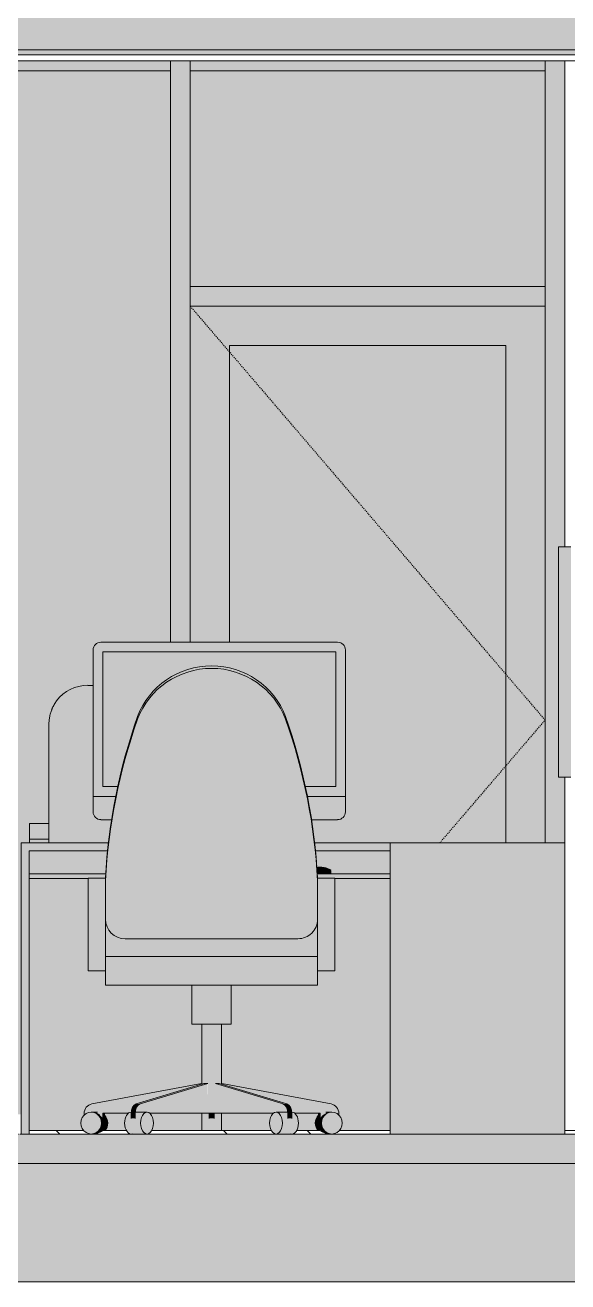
# Model space of a CAD drawing. Header units: inches. Extents: x 1718 to 6958, y -253 to 585.
# Drawn here: x 5051.3 to 5106.3, y -15 to 112.5 of the extents above; entities that cross this region are included whole.
import ezdxf

# ---------------------------------------------------------------- set-up
doc = ezdxf.new("R2010")
doc.units = ezdxf.units.IN
doc.header["$MEASUREMENT"] = 0
doc.linetypes.add('Dash 1_16_', pattern=[0.125, 0.0625, -0.0625])
doc.linetypes.add('Grid Line 1_2_', pattern=[0.875, 0.5, -0.125, 0.125, -0.125])
for name, color, linetype, lineweight in [('0-2', 250, 'Continuous', 9), ('0-4', 10, 'Continuous', 5), ('A-CLNG', 13, 'Continuous', 13), ('A-CLNG-3', 13, 'Continuous', 5), ('A-CLNG-4', 13, 'Continuous', 9), ('A-CLNG-PATT-1', 252, 'Continuous', 9), ('A-DOOR-2', 250, 'Dash 1_16_', 9), ('A-DOOR-FRAM-2', 250, 'Continuous', 9), ('A-DOOR-FRAM-8', 27, 'Continuous', 9), ('A-DOOR-GLAZ-1', 90, 'Continuous', 9), ('A-FLOR-6', 192, 'Continuous', 9), ('A-FLOR-LEVL-5', 51, 'Grid Line 1_2_', 9), ('A-FLOR-MCUT', 51, 'Continuous', 13), ('A-FLOR-PATT-1', 252, 'Continuous', 9), ('A-GLAZ-CURT-1', 90, 'Continuous', 9), ('A-GLAZ-CWMG-1', 27, 'Continuous', 9), ('A-GLAZ-CWMG-2', 250, 'Continuous', 9), ('E-FIRE-1', 253, 'Continuous', 9), ('E-FIRE-2', 250, 'Continuous', 9), ('I-FURN-1', 250, 'Continuous', 9), ('I-FURN-2', 253, 'Continuous', 9), ('I-FURN-3', 90, 'Continuous', 9), ('I-FURN-4', 27, 'Continuous', 9), ('I-FURN-5', 59, 'Continuous', 9), ('I-FURN-6', 45, 'Continuous', 9), ('I-FURN-7', 71, 'Continuous', 9), ('I-FURN-8', 137, 'Continuous', 9), ('I-FURN-9', 252, 'Continuous', 9), ('S-BEAM-2', 250, 'Continuous', 9), ('S-BEAM-4', 90, 'Continuous', 9)]:
    doc.layers.add(name, color=color, linetype=linetype, lineweight=lineweight)

# ---------------------------------------------------------------- blocks, each defined once
blk = doc.blocks.new('STOREFRONT DOOR - ALUM_ STILE W_ GLASS INSET-2189326-BUILDING ELEVATION - COURTYARD - LOOKING EAST')
at = {"layer": 'A-DOOR-FRAM-8'}
blk.add_hatch(color=256, dxfattribs=at).paths.add_polyline_path([(-3644.35, 29.53), (-3641.32, 29.53), (-3641.32, 84), (-3677.32, 84), (-3677.32, 49.9), (-3673.32, 49.9), (-3673.32, 80), (-3645.32, 80), (-3645.32, 29.53)], flags=0)
at = {"layer": 'A-DOOR-GLAZ-1'}
blk.add_hatch(color=256, dxfattribs=at).paths.add_polyline_path([(-3661.45, 29.53), (-3645.32, 29.53), (-3645.32, 80), (-3673.32, 80), (-3673.32, 49.9), (-3662.15, 49.87), (-3661.96, 49.79), (-3661.8, 49.67), (-3661.67, 49.51), (-3661.59, 49.32), (-3661.57, 48.92), (-3661.59, 32.47), (-3661.67, 32.28), (-3661.8, 32.12), (-3661.96, 32), (-3662.15, 31.92), (-3662.36, 31.89), (-3665.05, 31.89), (-3664.72, 29.57), (-3664.71, 29.53), (-3664.4, 29.53)], flags=0)
at = {"layer": 'A-DOOR-2'}
for p, q in [((-3641.32, 42), (-3677.32, 84)), ((-3652.01, 29.53), (-3641.32, 42))]:
    blk.add_line(p, q, dxfattribs=at)
at = {"layer": 'A-DOOR-FRAM-2'}
for p, q in [((-3677.32, 84), (-3677.32, 49.9)), ((-3641.32, 84), (-3677.32, 84)), ((-3641.32, 29.53), (-3641.32, 84)), ((-3673.32, 49.9), (-3673.32, 80)), ((-3673.32, 80), (-3645.32, 80)), ((-3645.32, 80), (-3645.32, 29.53))]:
    blk.add_line(p, q, dxfattribs=at)
blk = doc.blocks.new('Rectangular Mullion - 2_ x 4_ - EXTERIOR-2151383-BUILDING ELEVATION - COURTYARD - LOOKING EAST')
at = {"layer": 'A-GLAZ-CWMG-1'}
blk.add_hatch(color=256, dxfattribs=at).paths.add_polyline_path([(-3641.32, 85), (-3639.32, 85), (-3639.32, 108.87), (-3641.32, 108.87), (-3641.32, 86)], flags=0)
at = {"layer": 'A-GLAZ-CWMG-2'}
for p, q in [((-3641.32, 85), (-3641.32, 108.87)), ((-3639.32, 85), (-3639.32, 108.87))]:
    blk.add_line(p, q, dxfattribs=at)
blk = doc.blocks.new('System Panel - Glazed-2151384-BUILDING ELEVATION - COURTYARD - LOOKING EAST')
at = {"layer": 'A-GLAZ-CURT-1'}
blk.add_hatch(color=256, dxfattribs=at).paths.add_polyline_path([(-3703.35, 2), (-3694.44, 2), (-3694.44, 29.53), (-3693.61, 29.53), (-3693.61, 31.5), (-3691.64, 31.5), (-3691.61, 42.06), (-3691.45, 42.78), (-3691.21, 43.37), (-3691.04, 43.68), (-3690.86, 43.95), (-3690.23, 44.61), (-3689.47, 45.11), (-3688.61, 45.42), (-3687.71, 45.52), (-3687.16, 45.52), (-3687.13, 49.32), (-3687.05, 49.51), (-3686.93, 49.67), (-3686.76, 49.79), (-3686.57, 49.87), (-3686.17, 49.9), (-3679.32, 49.9), (-3679.32, 107.87), (-3712.12, 107.87), (-3712.12, 2)], flags=0)
blk = doc.blocks.new('Rectangular Mullion - 2_ x 4_ - EXTERIOR-1892388-BUILDING ELEVATION - COURTYARD - LOOKING EAST')
at = {"layer": 'A-GLAZ-CWMG-1'}
blk.add_hatch(color=256, dxfattribs=at).paths.add_polyline_path([(-3669.83, 107.87), (-3641.32, 107.87), (-3641.32, 108.87), (-3677.32, 108.87), (-3677.32, 107.87)], flags=0)
at = {"layer": 'A-GLAZ-CWMG-2'}
for p, q in [((-3677.32, 107.87), (-3677.32, 108.87)), ((-3641.32, 108.87), (-3641.32, 107.87)), ((-3641.32, 107.87), (-3677.32, 107.87))]:
    blk.add_line(p, q, dxfattribs=at)
blk = doc.blocks.new('Rectangular Mullion - 2_ x 4_ - EXTERIOR-1900240-BUILDING ELEVATION - COURTYARD - LOOKING EAST')
at = {"layer": 'A-GLAZ-CWMG-1'}
blk.add_hatch(color=256, dxfattribs=at).paths.add_polyline_path([(-3703.35, 107.87), (-3679.32, 107.87), (-3679.32, 108.87), (-3712.12, 108.87), (-3712.12, 107.87)], flags=0)
at = {"layer": 'A-GLAZ-CWMG-2'}
for p, q in [((-3712.12, 107.87), (-3712.12, 108.87)), ((-3679.32, 108.87), (-3679.32, 107.87)), ((-3679.32, 107.87), (-3712.12, 107.87))]:
    blk.add_line(p, q, dxfattribs=at)
blk = doc.blocks.new('Rectangular Mullion - 2_ x 4_ - EXTERIOR-2141107-BUILDING ELEVATION - COURTYARD - LOOKING EAST')
at = {"layer": 'A-GLAZ-CWMG-1'}
blk.add_hatch(color=256, dxfattribs=at).paths.add_polyline_path([(-3677.32, 49.9), (-3677.32, 85), (-3679.32, 85), (-3679.32, 49.9)], flags=0)
at = {"layer": 'A-GLAZ-CWMG-2'}
for p, q in [((-3679.32, 85), (-3679.32, 49.9)), ((-3677.32, 85), (-3677.32, 49.9))]:
    blk.add_line(p, q, dxfattribs=at)
blk = doc.blocks.new('L-shaped_office_desk_18130 - Desk office-1854579-BUILDING ELEVATION - COURTYARD - LOOKING EAST')
at = {"layer": 'I-FURN-2'}
blk.add_hatch(color=256, dxfattribs=at).paths.add_polyline_path([(-3664.17, 26.82), (-3664.2, 26.86), (-3664.17, 26.82)], flags=0)
at = {"layer": 'I-FURN-3'}
for points in [[(-3686.59, 34.25), (-3684.87, 34.28), (-3684.64, 35.24), (-3686.17, 35.24), (-3686.17, 48.92), (-3662.55, 48.92), (-3662.55, 35.24), (-3665.66, 35.24), (-3665.43, 34.25), (-3661.57, 34.25), (-3661.59, 49.32), (-3661.67, 49.51), (-3661.8, 49.67), (-3661.96, 49.79), (-3662.15, 49.87), (-3662.55, 49.9), (-3686.57, 49.87), (-3686.76, 49.79), (-3686.93, 49.67), (-3687.05, 49.51), (-3687.13, 49.32), (-3687.16, 48.92), (-3687.16, 34.25)], [(-3664.44, 26.38), (-3664.23, 26.38), (-3664.23, 26.48), (-3664.44, 26.47)], [(-3664.23, 26.38), (-3664.03, 26.38), (-3664.03, 26.48), (-3664.23, 26.47)], [(-3663.81, 26.38), (-3663.21, 26.38), (-3663.14, 26.5), (-3663.41, 26.46), (-3664.03, 26.46), (-3664.03, 26.38)]]:
    blk.add_hatch(color=256, dxfattribs=at).paths.add_polyline_path(points, flags=0)
h = blk.add_hatch(color=256, dxfattribs=at)
h.paths.add_polyline_path([(-3686.37, 31.89), (-3685.25, 31.89), (-3684.87, 34.25), (-3687.16, 34.25), (-3687.13, 32.47), (-3687.05, 32.28), (-3686.93, 32.12), (-3686.76, 32), (-3686.57, 31.92)], flags=0)
h.paths.add_polyline_path([(-3662.36, 31.89), (-3662.15, 31.92), (-3661.96, 32), (-3661.8, 32.12), (-3661.67, 32.28), (-3661.57, 32.63), (-3661.57, 32.68), (-3661.57, 34.25), (-3665.43, 34.25), (-3665.05, 31.89), (-3664.77, 31.89)], flags=0)
h = blk.add_hatch(color=256, dxfattribs=at)
h.paths.add_polyline_path([(-3663.41, 26.46), (-3663.14, 26.5), (-3663.05, 26.59), (-3663.07, 26.76), (-3663.56, 26.98), (-3664.1, 27.06), (-3664.49, 27.01), (-3664.4, 26.47), (-3663.81, 26.47), (-3663.56, 26.46)], flags=0)
h.paths.add_polyline_path([(-3664.09, 26.83), (-3664.04, 26.86), (-3664.08, 26.83)], flags=0)
at = {"layer": 'I-FURN-4'}
blk.add_hatch(color=256, dxfattribs=at).paths.add_polyline_path([(-3686.17, 35.24), (-3684.64, 35.24), (-3683.9, 38.36), (-3682.65, 42.36), (-3681.76, 44.06), (-3680.44, 45.52), (-3678.89, 46.59), (-3677.08, 47.27), (-3675.15, 47.5), (-3673.15, 47.24), (-3671.41, 46.59), (-3669.82, 45.5), (-3668.54, 44.06), (-3667.65, 42.36), (-3666.34, 38.1), (-3665.64, 35.24), (-3662.55, 35.24), (-3662.55, 48.92), (-3686.17, 48.92), (-3686.17, 36.41)], flags=0)
at = {"layer": 'I-FURN-5'}
h = blk.add_hatch(color=256, dxfattribs=at)
h.paths.add_polyline_path([(-3693.65, 0.37), (-3688.11, 0.37), (-3688.3, 0.63), (-3688.4, 1.11), (-3688.3, 1.59), (-3688.07, 1.9), (-3688.04, 2.19), (-3687.97, 2.52), (-3687.68, 2.87), (-3687.28, 3.05), (-3676.15, 5.11), (-3676.15, 11.15), (-3677.15, 11.15), (-3677.15, 15.11), (-3685.9, 15.11), (-3685.9, 16.55), (-3687.65, 16.55), (-3687.65, 25.91), (-3693.65, 25.91), (-3693.65, 0.52)], flags=0)
h.paths.add_polyline_path([(-3685.78, 0.37), (-3683.78, 0.37), (-3683.89, 0.63), (-3683.96, 1.11), (-3683.89, 1.59), (-3683.69, 2), (-3683.58, 2.11), (-3686.01, 2.07), (-3686.01, 1.9), (-3685.78, 1.59), (-3685.67, 1.11), (-3685.78, 0.63), (-3685.92, 0.37)], flags=0)
h.paths.add_polyline_path([(-3669.83, 0.37), (-3669.08, 0.37), (-3669.2, 0.63), (-3669.25, 1.21), (-3669.2, 1.59), (-3669.02, 1.98), (-3668.86, 2.11), (-3674.15, 2.08), (-3674.15, 0.37), (-3674.02, 0.37)], flags=0)
h.paths.add_polyline_path([(-3657.04, 0.37), (-3657.04, 25.91), (-3662.65, 25.87), (-3662.65, 16.55), (-3664.4, 16.55), (-3664.4, 15.11), (-3673.15, 15.11), (-3673.15, 11.15), (-3674.15, 11.15), (-3674.12, 5.11), (-3663.02, 3.05), (-3662.62, 2.87), (-3662.34, 2.52), (-3662.23, 1.9), (-3662, 1.59), (-3661.9, 1.11), (-3662, 0.63), (-3662.19, 0.37), (-3657.26, 0.37)], flags=0)
h.paths.add_polyline_path([(-3681.04, 0.37), (-3676.15, 0.37), (-3676.15, 2.11), (-3681.39, 2.07), (-3681.28, 1.98), (-3681.1, 1.59), (-3681.04, 1.11), (-3681.15, 0.52), (-3681.22, 0.37), (-3681.1, 0.37)], flags=0)
h.paths.add_polyline_path([(-3666.41, 0.37), (-3664.33, 0.37), (-3664.52, 0.63), (-3664.63, 1.11), (-3664.52, 1.59), (-3664.29, 1.9), (-3664.29, 2.11), (-3666.7, 2.07), (-3666.59, 1.98), (-3666.41, 1.59), (-3666.34, 1.11), (-3666.46, 0.52), (-3666.5, 0.37)], flags=0)
h.paths.add_polyline_path([(-3666.45, 18), (-3664.4, 18), (-3664.4, 21.78), (-3664.55, 21.03), (-3664.99, 20.39), (-3665.64, 19.96), (-3666.4, 19.81), (-3683.9, 19.81), (-3684.67, 19.96), (-3685.31, 20.39), (-3685.75, 21.03), (-3685.9, 21.78), (-3685.9, 18), (-3667.9, 18)], flags=0)
h.paths.add_polyline_path([(-3690.78, 26.38), (-3685.87, 26.38), (-3685.66, 28.74), (-3693.65, 28.74), (-3693.65, 26.38)], flags=0)
h.paths.add_polyline_path([(-3661.45, 26.38), (-3657.04, 26.38), (-3657.04, 28.74), (-3664.64, 28.74), (-3664.45, 27.04), (-3664.04, 27.06), (-3663.41, 26.93), (-3663.05, 26.75), (-3663.07, 26.54), (-3663.16, 26.47), (-3663.21, 26.38), (-3663.05, 26.38)], flags=0)
h = blk.add_hatch(color=256, dxfattribs=at)
h.paths.add_polyline_path([(-3693.65, 25.91), (-3685.9, 25.95), (-3685.9, 26.38), (-3693.65, 26.38)], flags=0)
h.paths.add_polyline_path([(-3657.04, 25.91), (-3657.04, 26.38), (-3664.44, 26.38), (-3664.4, 25.95), (-3661.45, 25.91)], flags=0)
at = {"layer": 'I-FURN-6'}
h = blk.add_hatch(color=256, dxfattribs=at)
h.paths.add_polyline_path([(-3693.65, 0), (-3693.65, 28.74), (-3685.66, 28.74), (-3685.59, 29.53), (-3694.44, 29.53), (-3694.44, 0)], flags=0)
h.paths.add_polyline_path([(-3664.64, 28.74), (-3657.04, 28.74), (-3657.04, 29.53), (-3664.71, 29.53), (-3664.7, 29.36)], flags=0)
blk.add_hatch(color=256, dxfattribs=at).paths.add_polyline_path([(-3653.07, 0), (-3639.32, 0), (-3639.32, 29.53), (-3657.04, 29.53), (-3657.04, 0)], flags=0)
at = {"layer": 'I-FURN-1'}
for p, q in [((-3662.36, 49.9), (-3686.37, 49.9)), ((-3687.16, 49.11), (-3687.16, 34.25)), ((-3662.55, 48.92), (-3686.17, 48.92)), ((-3686.17, 48.92), (-3686.17, 35.24)), ((-3686.17, 35.24), (-3686.17, 48.92)), ((-3686.17, 48.92), (-3662.55, 48.92)), ((-3662.55, 35.24), (-3662.55, 48.92)), ((-3662.55, 48.92), (-3662.55, 35.24)), ((-3661.57, 34.25), (-3661.57, 49.11)), ((-3686.17, 35.24), (-3684.64, 35.24)), ((-3684.64, 35.24), (-3686.17, 35.24)), ((-3665.64, 35.24), (-3662.55, 35.24)), ((-3662.55, 35.24), (-3665.64, 35.24)), ((-3684.87, 34.25), (-3687.16, 34.25)), ((-3687.16, 32.68), (-3687.16, 34.25)), ((-3687.16, 34.25), (-3684.87, 34.25)), ((-3661.57, 34.25), (-3665.44, 34.25)), ((-3665.44, 34.25), (-3661.57, 34.25)), ((-3661.57, 34.25), (-3661.57, 32.68)), ((-3686.37, 31.89), (-3685.25, 31.89)), ((-3665.05, 31.89), (-3662.36, 31.89)), ((-3694.44, 0), (-3694.44, 29.53)), ((-3685.59, 29.53), (-3694.44, 29.53)), ((-3657.04, 29.53), (-3664.72, 29.53)), ((-3657.04, 29.53), (-3639.32, 29.53)), ((-3657.04, 0), (-3657.04, 29.53)), ((-3639.32, 29.53), (-3639.32, 0)), ((-3693.65, 0), (-3693.65, 28.74)), ((-3693.65, 28.74), (-3685.66, 28.74)), ((-3664.65, 28.74), (-3657.04, 28.74)), ((-3664.29, 26.9), (-3664.29, 26.77)), ((-3664.13, 26.94), (-3664.13, 26.89)), ((-3693.65, 26.38), (-3685.86, 26.38)), ((-3693.65, 25.91), (-3693.65, 26.38)), ((-3687.65, 25.91), (-3693.65, 25.91)), ((-3664.44, 26.38), (-3657.04, 26.38)), ((-3663.05, 26.75), (-3663.05, 26.59)), ((-3663.05, 26.47), (-3663.05, 26.59)), ((-3657.04, 25.91), (-3662.65, 25.91)), ((-3693.65, 0), (-3694.44, 0)), ((-3657.04, 0), (-3639.32, 0))]:
    blk.add_line(p, q, dxfattribs=at)
at = {"layer": 'I-FURN-1', "flags": 128}
blk.add_lwpolyline([(-3664.49, 27.03), (-3664.41, 27.05), (-3664.32, 27.06), (-3664.23, 27.06), (-3664.15, 27.06), (-3664.06, 27.06), (-3663.98, 27.06), (-3663.89, 27.05), (-3663.81, 27.04), (-3663.72, 27.03), (-3663.64, 27.01), (-3663.56, 26.99), (-3663.47, 26.96), (-3663.39, 26.93), (-3663.31, 26.9), (-3663.23, 26.87), (-3663.16, 26.83), (-3663.08, 26.79), (-3663.05, 26.77)], dxfattribs=at)
at = {"layer": 'I-FURN-1'}
for centre, start, end in [((-3686.37, 49.11), 90, 180), ((-3662.36, 49.11), 0, 90), ((-3686.37, 32.68), 180, 270), ((-3662.36, 32.68), 270, 360)]:
    blk.add_arc(centre, 0.787, start, end, dxfattribs=at)
for centre, major_axis, start_param, end_param in [((-3664.19, 26.9), (0.0997, 0), 0.928783, 3.031818), ((-3664.12, 26.9), (0.171, 0), 3.031818, 4.403284), ((-3664.15, 26.87), (0.0671, 0), 4.403284, 5.021494), ((-3664.06, 26.94), (0.0662, 0), 1.023626, 3.200071), ((-3664.1, 26.95), (0.0714, 0), 4.288294, 6.218589), ((-3664.07, 26.9), (0.0997, 0), 0.642013, 2.212809), ((-3664.11, 26.87), (0.0671, 0), 4.403284, 5.021494), ((-3664.14, 26.9), (0.171, 0), 5.021494, 5.728063), ((-3663.96, 26.89), (0.0832, 0), 1.861368, 4.353263)]:
    blk.add_ellipse(centre, major_axis=major_axis, ratio=0.275637, start_param=start_param, end_param=end_param, dxfattribs=at)
for points in [[(-3664.23, 26.48), (-3664.3, 26.48), (-3664.38, 26.47), (-3664.45, 26.47)], [(-3664.03, 26.48), (-3664.06, 26.48), (-3664.13, 26.48), (-3664.2, 26.48), (-3664.23, 26.48)]]:
    blk.add_open_spline(points, degree=3, dxfattribs=at)
for points, knots in [([(-3663.05, 26.59), (-3663.05, 26.55), (-3663.1, 26.5), (-3663.25, 26.47), (-3663.4, 26.46), (-3663.53, 26.46), (-3663.63, 26.46), (-3663.78, 26.47), (-3663.92, 26.47), (-3664.03, 26.48)], [0, 0, 0, 0, 0.285714, 0.428571, 0.571429, 0.678571, 0.732143, 0.785714, 1, 1, 1, 1]), ([(-3663.21, 26.38), (-3663.2, 26.38), (-3663.18, 26.38), (-3663.16, 26.39), (-3663.14, 26.4), (-3663.13, 26.4), (-3663.11, 26.41), (-3663.1, 26.42), (-3663.1, 26.42), (-3663.09, 26.43), (-3663.08, 26.43), (-3663.08, 26.44), (-3663.07, 26.44), (-3663.06, 26.45), (-3663.06, 26.46), (-3663.05, 26.46), (-3663.05, 26.47), (-3663.05, 26.47), (-3663.05, 26.47)], [0, 0, 0, 0, 0.125, 0.1875, 0.25, 0.3125, 0.375, 0.4375, 0.46875, 0.5, 0.53125, 0.5625, 0.625, 0.6875, 0.75, 0.8125, 0.875, 1, 1, 1, 1]), ([(-3663.05, 26.47), (-3663.05, 26.47), (-3663.05, 26.47), (-3663.05, 26.46), (-3663.06, 26.46), (-3663.06, 26.45), (-3663.07, 26.44), (-3663.08, 26.44), (-3663.08, 26.43), (-3663.09, 26.43), (-3663.1, 26.42), (-3663.1, 26.42), (-3663.11, 26.41), (-3663.13, 26.4), (-3663.14, 26.4), (-3663.16, 26.39), (-3663.18, 26.38), (-3663.2, 26.38), (-3663.21, 26.38)], [0, 0, 0, 0, 0.125, 0.1875, 0.25, 0.3125, 0.375, 0.4375, 0.46875, 0.5, 0.53125, 0.5625, 0.625, 0.6875, 0.75, 0.8125, 0.875, 1, 1, 1, 1])]:
    blk.add_open_spline(points, degree=3, knots=knots, dxfattribs=at)
blk = doc.blocks.new('Chair-Executive - Chair-Executive-1854441-BUILDING ELEVATION - COURTYARD - LOOKING EAST')
at = {"layer": 'I-FURN-7'}
for points in [[(-3685.9, 24), (-3685.9, 25.95), (-3687.65, 25.91), (-3687.65, 24), (-3686.59, 24)], [(-3662.65, 24), (-3662.65, 25.95), (-3664.4, 25.91), (-3664.4, 24)], [(-3687.65, 21.5), (-3685.9, 21.5), (-3685.9, 24), (-3687.65, 24), (-3687.65, 23.07)], [(-3662.65, 21.5), (-3662.65, 24), (-3664.4, 24), (-3664.4, 21.5)], [(-3685.9, 16.55), (-3685.9, 21.5), (-3687.65, 21.5), (-3687.65, 16.55), (-3686.59, 16.55)], [(-3664.4, 16.55), (-3662.65, 16.55), (-3662.65, 21.5), (-3664.4, 21.5), (-3664.4, 16.8)], [(-3673.15, 11.15), (-3673.15, 15.11), (-3677.15, 15.11), (-3677.15, 11.15), (-3673.32, 11.15)], [(-3675.15, 2.11), (-3674.8, 2.11), (-3674.76, 5.11), (-3674.25, 5.08), (-3674.15, 5.05), (-3674.19, 11.15), (-3676.15, 11.15), (-3676.11, 5.06), (-3675.81, 5.11), (-3675.5, 5.11), (-3675.5, 2.11), (-3675.23, 2.11)], [(-3686.16, 1.59), (-3686.16, 2.11), (-3683.55, 2.11), (-3683.45, 2.19), (-3683.27, 2.19), (-3683.23, 2.52), (-3683.05, 2.87), (-3682.8, 3.05), (-3676.15, 5.05), (-3676.18, 5.11), (-3687.28, 3.05), (-3687.68, 2.87), (-3687.97, 2.52), (-3688.07, 1.9), (-3687.95, 2.01), (-3687.58, 2.19), (-3686.88, 2.19), (-3686.46, 1.98), (-3686.29, 1.76)], [(-3682.88, 1.59), (-3682.68, 2), (-3682.4, 2.19), (-3681.54, 2.19), (-3681.44, 2.11), (-3675.5, 2.11), (-3675.54, 5.11), (-3682.4, 3.05), (-3682.65, 2.87), (-3682.82, 2.52), (-3682.88, 1.83), (-3682.88, 1.59)], [(-3682.4, 3.05), (-3675.54, 5.11), (-3675.96, 5.1), (-3682.8, 3.05)], [(-3667.42, 1.59), (-3667.42, 2.11), (-3667.5, 2.55), (-3667.65, 2.87), (-3667.9, 3.05), (-3674.8, 5.11), (-3674.8, 2.11), (-3668.86, 2.11), (-3668.76, 2.19), (-3667.86, 2.19), (-3667.58, 1.94)], [(-3667.9, 3.05), (-3667.5, 3.05), (-3674.36, 5.11), (-3674.72, 5.1), (-3668.59, 3.26)], [(-3664.14, 1.59), (-3663.84, 1.98), (-3663.42, 2.19), (-3662.72, 2.19), (-3662.29, 1.98), (-3662.23, 1.9), (-3662.26, 2.19), (-3662.34, 2.52), (-3662.62, 2.87), (-3663.02, 3.05), (-3674.15, 5.11), (-3674.12, 5.04), (-3667.42, 2.99), (-3667.25, 2.87), (-3667.08, 2.52), (-3667.01, 2.19), (-3666.85, 2.19), (-3666.72, 2.11), (-3664.14, 2.11), (-3664.14, 1.59)], [(-3682.88, 2.07), (-3682.8, 2.55), (-3682.65, 2.87), (-3682.4, 3.05), (-3682.8, 3.05), (-3683.05, 2.87), (-3683.24, 2.44), (-3683.29, 2.07), (-3683.04, 2.07)], [(-3667.01, 2.07), (-3667.08, 2.52), (-3667.25, 2.87), (-3667.5, 3.05), (-3667.9, 3.05), (-3667.65, 2.87), (-3667.48, 2.52), (-3667.42, 2.07), (-3667.04, 2.07)], [(-3687.58, 0.03), (-3687.11, 0.03), (-3686.69, 0.24), (-3686.4, 0.63), (-3686.31, 1.18), (-3686.4, 1.59), (-3686.73, 2), (-3687.11, 2.19), (-3687.58, 2.19), (-3688.01, 1.98), (-3688.3, 1.59), (-3688.4, 1.11), (-3688.3, 0.63), (-3688.01, 0.24)], [(-3686.01, 1.11), (-3685.67, 1.11), (-3685.78, 1.59), (-3686.01, 1.9), (-3686.01, 1.59), (-3686.16, 1.59), (-3686.54, 2.02), (-3686.88, 2.19), (-3687.11, 2.19), (-3686.69, 1.98), (-3686.4, 1.59), (-3686.29, 1.11), (-3686.16, 1.11)], [(-3686.16, 1.59), (-3686.01, 1.59), (-3686.01, 2.11), (-3686.16, 2.07), (-3686.16, 2)], [(-3683.96, 1.11), (-3682.34, 1.11), (-3682.28, 1.59), (-3682.07, 2), (-3681.83, 2.19), (-3682.49, 2.15), (-3682.72, 1.94), (-3682.88, 1.59), (-3683.29, 1.59), (-3683.29, 2.19), (-3683.45, 2.19), (-3683.71, 1.98), (-3683.89, 1.59), (-3683.94, 1.28)], [(-3682.88, 1.59), (-3682.88, 2.07), (-3683.29, 2.07), (-3683.29, 1.59)], [(-3681.83, 0.03), (-3681.54, 0.03), (-3681.28, 0.24), (-3681.1, 0.63), (-3681.04, 1.11), (-3681.1, 1.59), (-3681.31, 2), (-3681.54, 2.19), (-3681.83, 2.19), (-3682.1, 1.98), (-3682.28, 1.57), (-3682.34, 1.11), (-3682.22, 0.52), (-3682.1, 0.24), (-3681.96, 0.13)], [(-3676.15, 1.11), (-3674.15, 1.11), (-3674.19, 2.11), (-3674.9, 2.08), (-3674.93, 1.59), (-3675.4, 1.59), (-3675.4, 2.11), (-3676.15, 2.08), (-3676.15, 1.28)], [(-3675.07, 1.59), (-3674.9, 1.59), (-3674.93, 2.11), (-3675.4, 2.11), (-3675.37, 1.59), (-3675.14, 1.59)], [(-3668.47, 0.03), (-3668.21, 0.24), (-3668.02, 0.63), (-3667.96, 1.11), (-3668.02, 1.59), (-3668.21, 1.98), (-3668.53, 2.19), (-3668.76, 2.19), (-3669.02, 1.98), (-3669.2, 1.59), (-3669.26, 1.11), (-3669.15, 0.52), (-3669.02, 0.24), (-3668.76, 0.03)], [(-3666.37, 1.11), (-3666.34, 1.11), (-3666.41, 1.59), (-3666.59, 1.98), (-3666.85, 2.19), (-3667.03, 2.18), (-3667.01, 1.78), (-3667.01, 1.59), (-3667.42, 1.59), (-3667.6, 1.98), (-3667.9, 2.19), (-3668.47, 2.19), (-3668.21, 1.98), (-3668.02, 1.57), (-3667.96, 1.11), (-3667.01, 1.11)], [(-3667.18, 1.59), (-3667.01, 1.59), (-3667.01, 2.07), (-3667.42, 2.07), (-3667.42, 1.59)], [(-3664.29, 1.11), (-3664.01, 1.11), (-3663.9, 1.59), (-3663.61, 1.98), (-3663.19, 2.19), (-3663.5, 2.15), (-3663.9, 1.91), (-3664.14, 1.59), (-3664.29, 1.59), (-3664.29, 1.9), (-3664.52, 1.59), (-3664.59, 1.11), (-3664.57, 1.11)], [(-3664.29, 1.59), (-3664.14, 1.59), (-3664.14, 2.11), (-3664.29, 2.07)], [(-3662.72, 0.03), (-3662.29, 0.24), (-3662, 0.63), (-3661.9, 1.11), (-3662, 1.59), (-3662.35, 2.01), (-3662.72, 2.19), (-3663.19, 2.19), (-3663.61, 1.98), (-3663.9, 1.59), (-3664.01, 1.11), (-3663.9, 0.63), (-3663.61, 0.24), (-3663.19, 0.03)], [(-3686.71, 0.03), (-3686.25, 0.24), (-3686.13, 0.37), (-3685.97, 0.37), (-3685.78, 0.63), (-3685.71, 1.11), (-3686.29, 1.11), (-3686.4, 0.63), (-3686.69, 0.24), (-3687.11, 0.03), (-3686.79, 0.03)], [(-3682, 0.03), (-3681.83, 0.03), (-3682.1, 0.24), (-3682.28, 0.63), (-3682.34, 1.11), (-3683.96, 1.11), (-3683.84, 0.52), (-3683.71, 0.24), (-3683.45, 0.03), (-3682.1, 0.03)], [(-3674.15, 0.37), (-3674.19, 1.11), (-3676.15, 1.11), (-3676.15, 0.37), (-3674.77, 0.37)], [(-3668.31, 0.03), (-3666.85, 0.03), (-3666.59, 0.24), (-3666.41, 0.63), (-3666.37, 1.11), (-3667.96, 1.11), (-3668.08, 0.52), (-3668.21, 0.24), (-3668.47, 0.03), (-3668.34, 0.03)], [(-3663.19, 0.03), (-3663.61, 0.24), (-3663.9, 0.63), (-3664.01, 1.11), (-3664.63, 1.11), (-3664.52, 0.63), (-3664.33, 0.37), (-3664.17, 0.37), (-3664.06, 0.24), (-3663.59, 0.03), (-3663.4, 0.03)]]:
    blk.add_hatch(color=256, dxfattribs=at).paths.add_polyline_path(points, flags=0)
at = {"layer": 'I-FURN-8'}
for points in [[(-3683.9, 19.81), (-3666.4, 19.81), (-3665.62, 19.97), (-3664.99, 20.39), (-3664.55, 21.03), (-3664.4, 21.84), (-3664.4, 25.72), (-3664.86, 30.43), (-3665.49, 34.25), (-3666.4, 38.1), (-3667.65, 42.1), (-3668.54, 43.8), (-3669.83, 45.24), (-3671.41, 46.33), (-3673.32, 47.02), (-3675.15, 47.24), (-3677.08, 47.01), (-3678.89, 46.33), (-3680.48, 45.23), (-3681.76, 43.8), (-3682.65, 42.1), (-3683.9, 38.1), (-3684.87, 34.02), (-3685.53, 29.89), (-3685.9, 25.72), (-3685.9, 21.78), (-3685.75, 21.03), (-3685.31, 20.39), (-3684.67, 19.96)], [(-3667.65, 42.1), (-3667.67, 42.4), (-3668.54, 44.06), (-3669.86, 45.52), (-3671.41, 46.59), (-3673.32, 47.28), (-3675.15, 47.5), (-3677.15, 47.24), (-3678.89, 46.59), (-3680.48, 45.5), (-3681.76, 44.06), (-3682.65, 42.36), (-3682.65, 42.1), (-3681.76, 43.8), (-3680.48, 45.23), (-3678.89, 46.33), (-3677.08, 47.01), (-3675.15, 47.24), (-3673.23, 47.01), (-3671.41, 46.33), (-3669.79, 45.21), (-3668.54, 43.8), (-3667.79, 42.36)], [(-3685.9, 25.72), (-3685.45, 30.43), (-3684.79, 34.35), (-3683.9, 38.1), (-3682.65, 42.1), (-3682.65, 42.36), (-3683.97, 38.09), (-3684.91, 34.01), (-3685.56, 29.88), (-3685.9, 25.91)], [(-3664.4, 25.72), (-3664.44, 26.38), (-3664.81, 30.43), (-3665.44, 34.28), (-3666.4, 38.36), (-3667.65, 42.36), (-3667.65, 42.1), (-3666.4, 38.1), (-3665.43, 34.01), (-3664.72, 29.36), (-3664.42, 25.91)], [(-3684.5, 15.11), (-3678.9, 15.11), (-3678.9, 18), (-3685.9, 18), (-3685.9, 15.11), (-3684.96, 15.11)], [(-3678.9, 15.11), (-3671.4, 15.11), (-3671.4, 18), (-3678.9, 18)], [(-3671.4, 15.11), (-3664.4, 15.11), (-3664.4, 18), (-3671.4, 18)]]:
    blk.add_hatch(color=256, dxfattribs=at).paths.add_polyline_path(points, flags=0)
at = {"layer": 'I-FURN-1'}
for p, q in [((-3682.65, 42.36), (-3682.65, 42.1)), ((-3667.65, 42.36), (-3667.65, 42.1)), ((-3685.9, 25.95), (-3687.65, 25.95)), ((-3687.65, 24), (-3687.65, 25.95)), ((-3685.9, 25.98), (-3685.9, 25.72)), ((-3685.9, 25.72), (-3685.9, 21.84)), ((-3664.4, 25.98), (-3664.4, 25.72)), ((-3662.65, 25.95), (-3664.4, 25.95)), ((-3664.4, 21.84), (-3664.4, 25.72)), ((-3662.65, 24), (-3662.65, 25.95)), ((-3687.65, 21.5), (-3687.65, 24)), ((-3662.65, 21.5), (-3662.65, 24)), ((-3685.9, 21.84), (-3685.9, 21.5)), ((-3664.4, 21.84), (-3664.4, 21.5)), ((-3687.65, 16.55), (-3687.65, 21.5)), ((-3685.9, 21.5), (-3685.9, 16.55)), ((-3664.4, 21.5), (-3664.4, 16.55)), ((-3662.65, 16.55), (-3662.65, 21.5)), ((-3683.9, 19.81), (-3666.4, 19.81)), ((-3685.9, 18), (-3678.9, 18)), ((-3678.9, 18), (-3671.4, 18)), ((-3671.4, 18), (-3664.4, 18)), ((-3687.65, 16.55), (-3685.9, 16.55)), ((-3685.9, 16.55), (-3685.9, 15.11)), ((-3664.4, 16.55), (-3662.65, 16.55)), ((-3664.4, 15.11), (-3664.4, 16.55)), ((-3678.9, 15.11), (-3685.9, 15.11)), ((-3671.4, 15.11), (-3678.9, 15.11)), ((-3677.15, 11.15), (-3677.15, 15.11)), ((-3673.15, 15.11), (-3673.15, 11.15)), ((-3664.4, 15.11), (-3671.4, 15.11)), ((-3673.15, 11.15), (-3677.15, 11.15)), ((-3676.15, 11.15), (-3676.15, 5.04)), ((-3674.15, 5.04), (-3674.15, 11.15)), ((-3676.18, 5.11), (-3687.28, 3.05)), ((-3682.8, 3.05), (-3675.94, 5.11)), ((-3675.54, 5.11), (-3682.4, 3.05)), ((-3675.78, 5.11), (-3675.94, 5.11)), ((-3675.54, 5.11), (-3675.77, 5.11)), ((-3667.9, 3.05), (-3674.76, 5.11)), ((-3674.53, 5.11), (-3674.76, 5.11)), ((-3674.36, 5.11), (-3674.52, 5.11)), ((-3674.36, 5.11), (-3667.5, 3.05)), ((-3663.02, 3.05), (-3674.12, 5.11)), ((-3688.07, 2.07), (-3688.07, 1.9)), ((-3686.73, 2.22), (-3687.35, 2.22)), ((-3686.16, 2.11), (-3683.55, 2.11)), ((-3686.16, 1.59), (-3686.16, 2.11)), ((-3686.01, 2.11), (-3686.01, 1.59)), ((-3681.69, 2.22), (-3683.31, 2.22)), ((-3683.29, 1.59), (-3683.29, 2.07)), ((-3682.88, 2.07), (-3682.88, 1.59)), ((-3681.44, 2.11), (-3675.5, 2.11)), ((-3676.15, 1.11), (-3676.15, 2.13)), ((-3674.79, 2.11), (-3675.51, 2.11)), ((-3675.4, 1.59), (-3675.4, 2.11)), ((-3674.9, 2.11), (-3674.9, 1.59)), ((-3674.8, 2.11), (-3668.86, 2.11)), ((-3674.15, 2.13), (-3674.15, 1.11)), ((-3666.99, 2.22), (-3668.61, 2.22)), ((-3667.42, 1.59), (-3667.42, 2.07)), ((-3667.01, 2.07), (-3667.01, 1.59)), ((-3666.75, 2.11), (-3664.14, 2.11)), ((-3664.29, 1.59), (-3664.29, 2.11)), ((-3664.14, 2.11), (-3664.14, 1.59)), ((-3662.95, 2.22), (-3663.57, 2.22)), ((-3662.23, 1.9), (-3662.23, 2.07)), ((-3676.15, 0.36), (-3676.15, 1.11)), ((-3674.15, 1.11), (-3674.15, 0.36)), ((-3687.35, 0), (-3686.73, 0)), ((-3683.31, 0), (-3681.69, 0)), ((-3668.61, 0), (-3666.99, 0)), ((-3663.57, 0), (-3662.95, 0))]:
    blk.add_line(p, q, dxfattribs=at)
for centre, major_axis, ratio, start_param, end_param in [((-3675.15, 39.62), (8, 0), 0.984808, 0.355421, 2.786171), ((-3675.15, 39.36), (8, 0), 0.984808, 0.355421, 2.786171), ((-3625.98, 22.95), (60, 0), 0.984808, 2.806934, 3.090384), ((-3625.98, 22.69), (60, 0), 0.984808, 2.806934, 3.090384), ((-3724.32, 22.95), (60, 0), 0.984808, 0.051209, 0.334659), ((-3724.32, 22.69), (60, 0), 0.984808, 0.051209, 0.334659), ((-3683.9, 21.78), (-2, 0), 0.984808, 0, 1.570796), ((-3666.4, 21.78), (-2, 0), 0.984808, 1.570796, 3.141593), ((-3687.12, 2.07), (0, 1), 0.951057, 0.174533, 1.570796), ((-3682.7, 2.07), (0, 1), 0.587785, 0.174533, 1.570796), ((-3682.3, 2.07), (0, 1), 0.587785, 0.174533, 1.570796), ((-3668.01, 2.07), (0, 1), 0.587785, 4.712389, 6.108652), ((-3667.6, 2.07), (0, 1), 0.587785, 4.712389, 6.108652), ((-3663.19, 2.07), (0, 1), 0.951057, 4.712389, 6.108652), ((-3687.35, 1.11), (0, 1.11), 0.951057, 4.712389, 7.853982), ((-3686.73, 1.11), (0, 1.11), 0.951057, 4.712389, 5.516631), ((-3683.31, 1.11), (0, 1.11), 0.587785, 0, 1.570796), ((-3681.69, 1.11), (0, 1.11), 0.587785, 4.712389, 7.853982), ((-3668.61, 1.11), (0, 1.11), 0.587785, 4.712389, 7.853982), ((-3666.99, 1.11), (0, 1.11), 0.587785, 4.712389, 6.283185), ((-3663.57, 1.11), (0, 1.11), 0.951057, 0.766554, 1.570796), ((-3662.95, 1.11), (0, 1.11), 0.951057, 4.712389, 7.853982), ((-3687.35, 1.11), (0, 1.11), 0.951057, 1.570796, 4.712389), ((-3686.73, 1.11), (0, 1.11), 0.951057, 3.969812, 4.712389), ((-3683.31, 1.11), (0, 1.11), 0.587785, 1.570796, 3.365992), ((-3681.69, 1.11), (0, 1.11), 0.587785, 1.570796, 4.712389), ((-3668.61, 1.11), (0, 1.11), 0.587785, 1.570796, 4.712389), ((-3666.99, 1.11), (0, 1.11), 0.587785, 2.917193, 4.712389), ((-3663.57, 1.11), (0, 1.11), 0.951057, 1.570796, 2.313373), ((-3662.95, 1.11), (0, 1.11), 0.951057, 1.570796, 4.712389)]:
    blk.add_ellipse(centre, major_axis=major_axis, ratio=ratio, start_param=start_param, end_param=end_param, dxfattribs=at)
blk = doc.blocks.new('Office_chair_with_leather_seat_18133 - Office_chair_with_leather_seat_18133-V80-BUILDING ELEVATION - COURTYARD - LOOKING EAST')
at = {"layer": 'I-FURN-9'}
for points in [[(-3690.86, 29.53), (-3685.59, 29.53), (-3685.49, 30.43), (-3685.25, 31.89), (-3686.59, 31.92), (-3686.76, 32), (-3686.93, 32.12), (-3687.05, 32.28), (-3687.13, 32.47), (-3687.16, 32.68), (-3687.16, 45.52), (-3687.71, 45.52), (-3688.61, 45.42), (-3689.47, 45.11), (-3690.23, 44.61), (-3690.86, 43.95), (-3690.86, 30.43)], [(-3691.06, 29.53), (-3690.86, 29.53), (-3690.86, 43.95), (-3691.1, 43.58), (-3691.36, 43.03), (-3691.49, 42.65), (-3691.62, 41.95), (-3691.64, 41.53), (-3691.61, 29.53), (-3691.1, 29.53)], [(-3693.61, 29.92), (-3691.64, 29.92), (-3691.64, 31.5), (-3693.61, 31.5), (-3693.61, 30.17)], [(-3691.64, 29.53), (-3691.64, 29.92), (-3693.61, 29.92), (-3693.61, 29.53)]]:
    blk.add_hatch(color=256, dxfattribs=at).paths.add_polyline_path(points, flags=0)
at = {"layer": 'I-FURN-1'}
for p, q in [((-3687.16, 45.52), (-3687.71, 45.52)), ((-3691.64, 41.53), (-3691.64, 31.5)), ((-3693.61, 29.92), (-3693.61, 31.5)), ((-3693.61, 31.5), (-3691.64, 31.5)), ((-3691.64, 31.5), (-3691.64, 29.92)), ((-3693.61, 29.53), (-3693.61, 29.92)), ((-3693.61, 29.92), (-3691.64, 29.92)), ((-3691.64, 29.92), (-3691.64, 29.53))]:
    blk.add_line(p, q, dxfattribs=at)
blk.add_ellipse((-3687.71, 41.6), major_axis=(-3.94, 0), ratio=0.996195, start_param=4.712389, end_param=5.639684, dxfattribs=at)
blk.add_open_spline([(-3691.64, 41.53), (-3691.64, 41.67), (-3691.63, 41.95), (-3691.58, 42.3), (-3691.51, 42.58), (-3691.45, 42.78), (-3691.4, 42.95), (-3691.34, 43.09), (-3691.3, 43.19), (-3691.26, 43.29), (-3691.19, 43.42), (-3691.07, 43.65), (-3690.95, 43.83), (-3690.86, 43.95)], degree=3, knots=[0, 0, 0, 0, 0.166667, 0.333333, 0.416667, 0.5, 0.583333, 0.625, 0.666667, 0.708333, 0.75, 0.833333, 1, 1, 1, 1], dxfattribs=at)
blk = doc.blocks.new('System Panel - Glazed-2151185-BUILDING ELEVATION - COURTYARD - LOOKING EAST')
at = {"layer": 'A-GLAZ-CURT-1'}
blk.add_hatch(color=256, dxfattribs=at).paths.add_polyline_path([(-3645.32, 86), (-3641.32, 86), (-3641.32, 107.87), (-3677.32, 107.87), (-3677.32, 86), (-3669.83, 86)], flags=0)
blk = doc.blocks.new('Rectangular Mullion - 2_ x 4_ - EXTERIOR-2140860-BUILDING ELEVATION - COURTYARD - LOOKING EAST')
at = {"layer": 'A-GLAZ-CWMG-1'}
blk.add_hatch(color=256, dxfattribs=at).paths.add_polyline_path([(-3639.32, 29.53), (-3639.32, 36.19), (-3639.95, 36.19), (-3639.95, 59.56), (-3639.32, 59.56), (-3639.32, 85), (-3641.32, 85), (-3641.32, 29.53), (-3639.95, 29.53)], flags=0)
at = {"layer": 'A-GLAZ-CWMG-2'}
for p, q in [((-3641.32, 29.53), (-3641.32, 85)), ((-3639.32, 59.56), (-3639.32, 85)), ((-3639.32, 29.53), (-3639.32, 36.19))]:
    blk.add_line(p, q, dxfattribs=at)
blk = doc.blocks.new('Rectangular Mullion - 2_ x 4_ - EXTERIOR-2141019-BUILDING ELEVATION - COURTYARD - LOOKING EAST')
at = {"layer": 'A-GLAZ-CWMG-1'}
blk.add_hatch(color=256, dxfattribs=at).paths.add_polyline_path([(-3669.83, 84), (-3641.32, 84), (-3641.32, 86), (-3677.32, 86), (-3677.32, 84), (-3673.32, 84)], flags=0)
at = {"layer": 'A-GLAZ-CWMG-2'}
for p, q in [((-3677.32, 84), (-3677.32, 86)), ((-3641.32, 86), (-3677.32, 86)), ((-3641.32, 86), (-3641.32, 84)), ((-3641.32, 84), (-3677.32, 84))]:
    blk.add_line(p, q, dxfattribs=at)
blk = doc.blocks.new('Rectangular Mullion - 2_ x 4_ - EXTERIOR-2151145-BUILDING ELEVATION - COURTYARD - LOOKING EAST')
at = {"layer": 'A-GLAZ-CWMG-1'}
blk.add_hatch(color=256, dxfattribs=at).paths.add_polyline_path([(-3677.32, 85), (-3677.32, 108.87), (-3679.32, 108.87), (-3679.32, 85)], flags=0)
at = {"layer": 'A-GLAZ-CWMG-2'}
for p, q in [((-3679.32, 108.87), (-3679.32, 85)), ((-3677.32, 108.87), (-3677.32, 85))]:
    blk.add_line(p, q, dxfattribs=at)
blk = doc.blocks.new('104416 - Fire Extinguishers - Wall - Class A - Light - 2A-2205595-BUILDING ELEVATION - COURTYARD - LOOKING EAST')
at = {"layer": 'E-FIRE-1'}
blk.add_hatch(color=256, dxfattribs=at).paths.add_polyline_path([(-3639.32, 36.19), (-3638.7, 36.19), (-3638.7, 59.56), (-3639.95, 59.56), (-3639.95, 36.19)], flags=0)
at = {"layer": 'E-FIRE-2'}
for p, q in [((-3639.95, 36.19), (-3639.95, 59.56)), ((-3638.7, 59.56), (-3639.95, 59.56)), ((-3639.95, 36.19), (-3638.7, 36.19))]:
    blk.add_line(p, q, dxfattribs=at)
blk = doc.blocks.new('CTR - 1st Phase - Common Walls_rvt-2-BUILDING ELEVATION - COURTYARD - LOOKING EAST')
at = {"layer": '0-2'}
for name in ['Rectangular Mullion - 2_ x 4_ - EXTERIOR-1900240-BUILDING ELEVATION - COURTYARD - LOOKING EAST', 'Rectangular Mullion - 2_ x 4_ - EXTERIOR-2151145-BUILDING ELEVATION - COURTYARD - LOOKING EAST', 'Rectangular Mullion - 2_ x 4_ - EXTERIOR-1892388-BUILDING ELEVATION - COURTYARD - LOOKING EAST', 'Rectangular Mullion - 2_ x 4_ - EXTERIOR-2151383-BUILDING ELEVATION - COURTYARD - LOOKING EAST', 'System Panel - Glazed-2151384-BUILDING ELEVATION - COURTYARD - LOOKING EAST', 'System Panel - Glazed-2151185-BUILDING ELEVATION - COURTYARD - LOOKING EAST', 'Rectangular Mullion - 2_ x 4_ - EXTERIOR-2141019-BUILDING ELEVATION - COURTYARD - LOOKING EAST', 'Rectangular Mullion - 2_ x 4_ - EXTERIOR-2141107-BUILDING ELEVATION - COURTYARD - LOOKING EAST', 'Rectangular Mullion - 2_ x 4_ - EXTERIOR-2140860-BUILDING ELEVATION - COURTYARD - LOOKING EAST', 'STOREFRONT DOOR - ALUM_ STILE W_ GLASS INSET-2189326-BUILDING ELEVATION - COURTYARD - LOOKING EAST', '104416 - Fire Extinguishers - Wall - Class A - Light - 2A-2205595-BUILDING ELEVATION - COURTYARD - LOOKING EAST', 'L-shaped_office_desk_18130 - Desk office-1854579-BUILDING ELEVATION - COURTYARD - LOOKING EAST', 'Chair-Executive - Chair-Executive-1854441-BUILDING ELEVATION - COURTYARD - LOOKING EAST', 'Office_chair_with_leather_seat_18133 - Office_chair_with_leather_seat_18133-V80-BUILDING ELEVATION - COURTYARD - LOOKING EAST']:
    blk.add_blockref(name, (0, 0), dxfattribs=at)
blk = doc.blocks.new('034100 - Precast Structural Concrete - Solid Plank - 12_-1875238-BUILDING ELEVATION - COURTYARD - LOOKING EAST')
at = {"layer": 'S-BEAM-4'}
blk.add_hatch(color=256, dxfattribs=at).paths.add_polyline_path([(-3586.95, -15), (-3488.32, -15), (-3488.32, -3), (-3823.32, -3), (-3823.32, -15), (-3599.32, -15)], flags=0)
at = {"layer": 'S-BEAM-2'}
for p, q in [((-3488.32, -3), (-3823.32, -3)), ((-3823.32, -15), (-3488.32, -15))]:
    blk.add_line(p, q, dxfattribs=at)
blk = doc.blocks.new('CTR - 1st Phase - Structure_rvt-2-BUILDING ELEVATION - COURTYARD - LOOKING EAST')
at = {"layer": '0-2'}
blk.add_blockref('034100 - Precast Structural Concrete - Solid Plank - 12_-1875238-BUILDING ELEVATION - COURTYARD - LOOKING EAST', (0, 0), dxfattribs=at)

msp = doc.modelspace()

# ---------------------------------------------------------------- hatches: boundary and pattern name
at = {"layer": 'A-CLNG-3'}
msp.add_hatch(color=256, dxfattribs=at).paths.add_polyline_path([(5268, 109.5), (5269.63, 109.5), (5269.63, 110), (4921.5, 109.96), (4921.5, 109.5), (5107.25, 109.5), (5107.25, 109.87), (5110.75, 109.87), (5110.75, 109.5), (5258.65, 109.5), (5258.65, 109.87), (5264.15, 109.87), (5264.15, 109.5), (5267.65, 109.5)], flags=0)
at = {"layer": 'A-CLNG-PATT-1'}
h = msp.add_hatch(dxfattribs=at)
h.set_pattern_fill('FP_74', color=256, style=0, pattern_type=2)
h.set_pattern_definition([(0, (7056.429, 68.768), (30.72, 7.68), [1.267, -21.773, 1.267, -21.773, -122.88]), (0, (7056.429, 68.768), (30.72, 7.68), [-46.08, 1.267, -44.813, 1.267, -21.773, -53.76]), (0, (7056.429, 68.768), (30.72, 7.68), [-115.2, 1.267, -14.093, 1.267, -37.133]), (120, (7067.949, 72.608), (-22.011075, 22.7643), [1.267, -21.773, 1.267, -21.773, -122.88]), (120, (7067.949, 72.608), (-22.011075, 22.7643), [-46.08, 1.267, -44.813, 1.267, -21.773, -53.76]), (120, (7067.949, 72.608), (-22.011075, 22.7643), [-115.2, 1.267, -14.093, 1.267, -37.133]), (240, (7071.789, 87.968), (-8.708925, -30.4443), [1.267, -21.773, 1.267, -21.773, -122.88]), (240, (7071.789, 87.968), (-8.708925, -30.4443), [-46.08, 1.267, -44.813, 1.267, -21.773, -53.76]), (240, (7071.789, 87.968), (-8.708925, -30.4443), [-115.2, 1.267, -14.093, 1.267, -37.133])])
h.paths.add_polyline_path([(5104, 108.87), (5107.25, 108.87), (5107.25, 109.5), (4921.5, 109.5), (4921.5, 108.87), (5075.5, 108.87)], flags=0)
h.paths.add_polyline_path([(5110.75, 108.87), (5258.65, 108.87), (5258.65, 109.5), (5110.75, 109.5)], flags=0)
h.paths.add_polyline_path([(5267.65, 108.87), (5269.63, 108.87), (5269.63, 109.5), (5264.15, 109.5), (5264.15, 108.87), (5265.28, 108.87)], flags=0)
at = {"layer": 'A-FLOR-PATT-1'}
h = msp.add_hatch(dxfattribs=at)
h.set_pattern_fill('FP_70', color=256, style=0, pattern_type=2)
h.set_pattern_definition([(161.57, (7056.9088, 69.248), (-3.8399538, -1.544e-05), [0, -27.322, 3.034, 0]), (18.43, (7055.9488, 69.248), (-3.8399538, 1.544e-05), [0, -27.322, 3.034, 0]), (108.43, (7056.9088, 69.248), (1.919622, -9.6005246), [9.106, -21.25]), (71.57, (7055.9488, 69.248), (1.919622, 9.6005246), [9.106, -21.25])])
h.paths.add_polyline_path([(4893.48, 110), (5269.63, 110), (5269.63, 127.5), (5265.46, 127.5), (5264.15, 133), (5264.15, 134), (4887.35, 134), (4887.35, 110), (4892.85, 110)], flags=0)
h = msp.add_hatch(dxfattribs=at)
h.set_pattern_fill('FP_71', color=256, style=0, pattern_type=2)
h.set_pattern_definition([(135, (7056.429, 68.768), (-4.24264, -4.24264), [])])
h.paths.add_polyline_path([(5257.02, 0), (5258.65, 0), (5258.65, 0.37), (5110.75, 0.37), (5110.75, 0), (5256.94, 0)], flags=0)
h.paths.add_polyline_path([(4940.94, 0), (4977.56, 0), (4977.56, 0.37), (4972.01, 0.37), (4971.91, 0.24), (4971.49, 0.03), (4970.59, 0.04), (4970.15, 0.24), (4970.04, 0.37), (4967.68, 0.37), (4967.62, 0.24), (4967.36, 0.03), (4965.45, 0.03), (4965.19, 0.24), (4965.12, 0.37), (4952.98, 0.37), (4952.92, 0.24), (4952.66, 0.03), (4950.75, 0.03), (4950.49, 0.24), (4950.4, 0.37), (4948.07, 0.37), (4947.96, 0.24), (4947.49, 0.03), (4946.62, 0.03), (4946.2, 0.24), (4946.1, 0.37), (4940.94, 0.37)], flags=0)
h.paths.add_polyline_path([(5265.28, 0), (5333.15, 0), (5333.15, 0.37), (5264.15, 0.37), (5264.15, 0)], flags=0)
h.paths.add_polyline_path([(4923.23, 0), (4923.23, 0.37), (4922, 0.37), (4922.04, 0), (4922.13, 0)], flags=0)
h.paths.add_polyline_path([(5078.74, 0), (5088.29, 0), (5088.29, 0.37), (5083.13, 0.37), (5083.03, 0.24), (5082.61, 0.03), (5081.71, 0.04), (5081.27, 0.24), (5081.16, 0.37), (5078.8, 0.37), (5078.74, 0.24), (5078.48, 0.03), (5076.57, 0.03), (5076.31, 0.24), (5076.24, 0.37), (5064.11, 0.37), (5064.04, 0.24), (5063.78, 0.03), (5061.87, 0.03), (5061.61, 0.24), (5061.52, 0.37), (5059.19, 0.37), (5059.03, 0.22), (5058.61, 0.03), (5057.74, 0.03), (5057.32, 0.24), (5057.22, 0.37), (5051.67, 0.37), (5051.67, 0), (5078.61, 0)], flags=0)
h.paths.add_polyline_path([(5107.25, 0), (5107.25, 0.37), (5106, 0.37), (5106, 0)], flags=0)
h.paths.add_polyline_path([(4978.35, 0), (5050.88, 0), (5050.88, 0.37), (4978.35, 0.37)], flags=0)
h = msp.add_hatch(dxfattribs=at)
h.set_pattern_fill('FP_72', color=256, style=0, pattern_type=2)
h.set_pattern_definition([(0, (7056.4288, 68.768), (15.36, 3.84), [1.267, -10.253, 1.267, -10.253, -61.44]), (0, (7056.4288, 68.768), (15.36, 3.84), [-23.04, 1.267, -21.773, 1.267, -10.253, -26.88]), (0, (7056.4288, 68.768), (15.36, 3.84), [-57.6, 1.267, -6.413, 1.267, -17.933]), (120, (7062.1888, 70.688), (-11.0055376, 11.38215), [1.267, -10.253, 1.267, -10.253, -61.44]), (120, (7062.1888, 70.688), (-11.0055376, 11.38215), [-23.04, 1.267, -21.773, 1.267, -10.253, -26.88]), (120, (7062.1888, 70.688), (-11.0055376, 11.38215), [-57.6, 1.267, -6.413, 1.267, -17.933]), (240, (7064.1088, 78.368), (-4.3544624, -15.22215), [1.267, -10.253, 1.267, -10.253, -61.44]), (240, (7064.1088, 78.368), (-4.3544624, -15.22215), [-23.04, 1.267, -21.773, 1.267, -10.253, -26.88]), (240, (7064.1088, 78.368), (-4.3544624, -15.22215), [-57.6, 1.267, -6.413, 1.267, -17.933])])
h.paths.add_polyline_path([(5264.04, -3), (5333.15, -3), (5333.15, 0), (4922, 0), (4922, -3), (5259.85, -3)], flags=0)

# ---------------------------------------------------------------- linework, layer by layer
at = {"layer": 'A-CLNG'}
msp.add_line((5269.63, 109.5), (4921.5, 109.5), dxfattribs=at)
at = {"layer": 'A-CLNG-4'}
for p, q in [((5269.63, 110), (4922.13, 110)), ((4921.5, 108.87), (5269.63, 108.87))]:
    msp.add_line(p, q, dxfattribs=at)
at = {"layer": 'A-FLOR-6'}
for p, q in [((5057.22, 0.37), (5051.67, 0.37)), ((5061.55, 0.37), (5059.19, 0.37)), ((5076.24, 0.37), (5064.11, 0.37)), ((5081.16, 0.37), (5078.8, 0.37)), ((5088.29, 0.37), (5083.13, 0.37)), ((5335.03, 0.37), (5106, 0.37)), ((4922.13, -3), (5333.15, -3))]:
    msp.add_line(p, q, dxfattribs=at)
at = {"layer": 'A-FLOR-LEVL-5'}
msp.add_line((4577.36, 0), (6914.38, 0), dxfattribs=at)
at = {"layer": 'A-FLOR-MCUT'}
for p, q in [((5088.29, 0), (5051.67, 0)), ((5333.15, 0), (5106, 0))]:
    msp.add_line(p, q, dxfattribs=at)

# ---------------------------------------------------------------- block references
at = {"layer": '0-4'}
for name in ['CTR - 1st Phase - Structure_rvt-2-BUILDING ELEVATION - COURTYARD - LOOKING EAST', 'CTR - 1st Phase - Common Walls_rvt-2-BUILDING ELEVATION - COURTYARD - LOOKING EAST']:
    msp.add_blockref(name, (8745.33, 0), dxfattribs=at)

doc.saveas('drawing.dxf')
